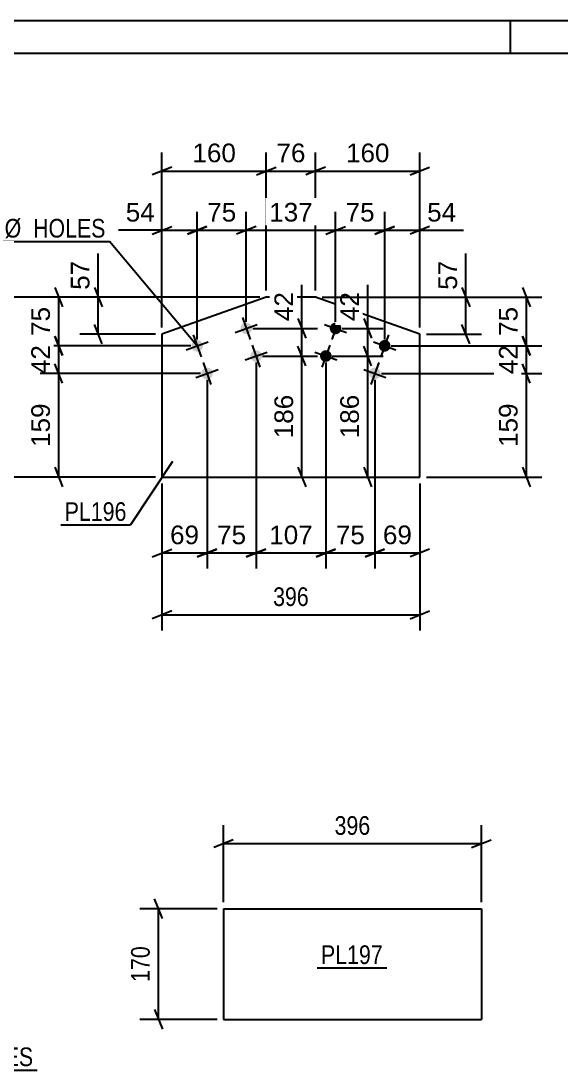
# Model space of a CAD drawing. Header units: millimetres. Extents: x 0 to 420, y 0 to 297.
# Drawn here: x 134.8 to 217.8, y 135.9 to 297 of the extents above; entities that cross this region are included whole.
import ezdxf

# ---------------------------------------------------------------- set-up
doc = ezdxf.new("R2010")
doc.units = ezdxf.units.MM
doc.styles.add('Arial', font='ARIAL.TTF', dxfattribs={"height": 0.2})
doc.styles.add('Arial Narrow', font='ARIALN.TTF', dxfattribs={"height": 0.2})

# ---------------------------------------------------------------- blocks, each defined once
blk = doc.blocks.new('Unknown-318464376-1115')
at = {"color": 5, "linetype": 'Continuous'}
for p, q in [((420, 297), (0, 297)), ((210, 292), (210, 297)), ((415, 292), (5, 292))]:
    blk.add_line(p, q, dxfattribs=at)
blk = doc.blocks.new('Part-318464376-2600 - 2586')
at = {"color": 2, "linetype": 'Continuous'}
for p, q in [((165.91, 160.67), (165.91, 143.67)), ((165.91, 160.67), (205.54, 160.67)), ((205.54, 160.67), (205.54, 143.67)), ((165.91, 143.67), (205.54, 143.67))]:
    blk.add_line(p, q, dxfattribs=at)
blk = doc.blocks.new('Bolt-318464376-3178 - 3172')
at = {"linetype": 'Continuous'}
for points in [[(183.99, 249.49, -1), (182.29, 250.09, -1)], [(191.53, 246.81, -1), (189.83, 247.41, -1)], [(182.48, 245.24, -1), (180.79, 245.85, -1)], [(190.02, 242.57, -1), (188.33, 243.17, -1)]]:
    blk.add_hatch(color=1, dxfattribs=at).paths.add_polyline_path(points)
at = {"color": 1, "linetype": 'Continuous'}
for p, q in [((183.74, 251.48), (182.54, 248.09)), ((181.44, 250.39), (184.83, 249.18)), ((191.28, 248.81), (190.08, 245.42)), ((182.24, 247.24), (181.03, 243.85)), ((188.98, 247.71), (192.37, 246.51)), ((179.94, 246.15), (183.33, 244.94)), ((187.48, 243.47), (190.87, 242.27)), ((189.78, 244.57), (188.57, 241.17))]:
    blk.add_line(p, q, dxfattribs=at)
blk = doc.blocks.new('Bolt-318464376-3183 - 3172')
at = {"linetype": 'Continuous'}
for points in [[(170.25, 250.09, -1), (168.56, 249.49, -1)], [(162.71, 247.41, -1), (161.02, 246.81, -1)], [(171.76, 245.85, -1), (170.06, 245.24, -1)], [(164.22, 243.17, -1), (162.52, 242.57, -1)]]:
    blk.add_hatch(color=1, dxfattribs=at).paths.add_polyline_path(points)
at = {"color": 1, "linetype": 'Continuous'}
for p, q in [((168.8, 251.48), (170.01, 248.09)), ((167.71, 249.18), (171.1, 250.39)), ((161.26, 248.81), (162.47, 245.42)), ((160.17, 246.51), (163.56, 247.71)), ((170.31, 247.24), (171.51, 243.85)), ((169.21, 244.94), (172.6, 246.15)), ((161.67, 242.27), (165.07, 243.47)), ((162.77, 244.57), (163.97, 241.17))]:
    blk.add_line(p, q, dxfattribs=at)
blk = doc.blocks.new('Part-318464376-3198 - 3172')
at = {"color": 2, "linetype": 'Continuous'}
for p, q in [((172.48, 254.59), (156.45, 248.91)), ((180.07, 254.59), (172.48, 254.59)), ((196.09, 248.91), (180.07, 254.59)), ((156.45, 248.91), (156.45, 226.96)), ((196.09, 226.96), (196.09, 248.91)), ((156.45, 226.96), (196.09, 226.96))]:
    blk.add_line(p, q, dxfattribs=at)
blk = doc.blocks.new('StraightDimension-318464376-2602 - 2586')
at = {"color": 7, "linetype": 'Continuous'}
for p, q in [((156.51, 159.17), (155.31, 162.17)), ((164.91, 160.67), (153.06, 160.67)), ((155.91, 143.67), (155.91, 160.67)), ((155.31, 145.17), (156.51, 142.17)), ((164.91, 143.67), (153.06, 143.67))]:
    blk.add_line(p, q, dxfattribs=at)
at = {"color": 0}
blk.add_wipeout([(155.16, 155.51), (150.96, 155.51), (150.96, 148.83), (155.16, 148.83)], dxfattribs=at)
at = {"color": 3, "style": 'Arial Narrow'}
blk.add_text('170', height=2.863, rotation=90.0002, dxfattribs=at).set_placement((154.56, 149.43))
blk = doc.blocks.new('StraightDimension-318464376-2613 - 2586')
at = {"color": 7, "linetype": 'Continuous'}
for p, q in [((165.91, 161.67), (165.91, 173.52)), ((205.54, 161.67), (205.54, 173.52)), ((167.41, 171.27), (164.41, 170.07)), ((204.04, 170.07), (207.04, 171.27)), ((165.91, 170.67), (205.54, 170.67))]:
    blk.add_line(p, q, dxfattribs=at)
at = {"color": 0}
blk.add_wipeout([(189.07, 171.42), (189.07, 175.62), (182.38, 175.62), (182.38, 171.42)], dxfattribs=at)
at = {"color": 3, "style": 'Arial Narrow'}
blk.add_text('396', height=2.863, dxfattribs=at).set_placement((182.98, 172.02))
blk = doc.blocks.new('StraightDimension-318464376-3313 - 3172')
at = {"color": 7, "linetype": 'Continuous'}
for p, q in [((161.86, 248.11), (161.86, 267.7)), ((169.4, 250.79), (169.4, 267.7)), ((160.36, 264.25), (163.36, 265.45)), ((161.86, 264.85), (169.4, 264.85)), ((170.9, 265.45), (167.9, 264.25))]:
    blk.add_line(p, q, dxfattribs=at)
at = {"color": 0}
blk.add_wipeout([(168.46, 265.6), (168.46, 269.8), (162.81, 269.8), (162.81, 265.6)], dxfattribs=at)
at = {"color": 3, "style": 'Arial'}
blk.add_text('75', height=2.865, dxfattribs=at).set_placement((163.41, 266.2))
blk = doc.blocks.new('StraightDimension-318464376-3214 - 3172')
at = {"color": 7, "linetype": 'Continuous'}
for p, q in [((163.37, 241.87), (163.37, 212.9)), ((156.45, 225.96), (156.45, 212.9)), ((154.95, 214.7), (157.95, 215.9)), ((164.87, 215.9), (161.87, 214.7)), ((156.45, 215.3), (163.37, 215.3))]:
    blk.add_line(p, q, dxfattribs=at)
at = {"color": 0}
blk.add_wipeout([(162.73, 216.05), (162.73, 220.25), (157.09, 220.25), (157.09, 216.05)], dxfattribs=at)
at = {"color": 3, "style": 'Arial'}
blk.add_text('69', height=2.865, dxfattribs=at).set_placement((157.69, 216.65))
blk = doc.blocks.new('StraightDimension-318464376-3333 - 3172')
at = {"color": 7, "linetype": 'Continuous'}
for p, q in [((183.14, 250.79), (183.14, 267.7)), ((190.68, 248.11), (190.68, 267.7)), ((181.64, 264.25), (184.64, 265.45)), ((183.14, 264.85), (190.68, 264.85)), ((192.18, 265.45), (189.18, 264.25))]:
    blk.add_line(p, q, dxfattribs=at)
at = {"color": 0}
blk.add_wipeout([(189.73, 265.6), (189.73, 269.8), (184.08, 269.8), (184.08, 265.6)], dxfattribs=at)
at = {"color": 3, "style": 'Arial'}
blk.add_text('75', height=2.865, dxfattribs=at).set_placement((184.68, 266.2))
blk = doc.blocks.new('StraightDimension-318464376-3208 - 3172')
at = {"color": 7, "linetype": 'Continuous'}
for p, q in [((189.17, 241.87), (189.17, 212.9)), ((196.09, 225.96), (196.09, 212.9)), ((187.67, 214.7), (190.67, 215.9)), ((197.59, 215.9), (194.59, 214.7)), ((189.17, 215.3), (196.09, 215.3))]:
    blk.add_line(p, q, dxfattribs=at)
at = {"color": 0}
blk.add_wipeout([(195.45, 216.05), (195.45, 220.25), (189.81, 220.25), (189.81, 216.05)], dxfattribs=at)
at = {"color": 3, "style": 'Arial'}
blk.add_text('69', height=2.865, dxfattribs=at).set_placement((190.41, 216.65))
blk = doc.blocks.new('StraightDimension-318464376-3343 - 3172')
at = {"color": 7, "linetype": 'Continuous'}
for p, q in [((156.45, 249.91), (156.45, 267.7)), ((161.86, 248.11), (161.86, 267.7)), ((154.95, 264.25), (157.95, 265.45)), ((156.45, 264.85), (161.86, 264.85)), ((163.36, 265.45), (160.36, 264.25))]:
    blk.add_line(p, q, dxfattribs=at)
at = {"color": 0}
blk.add_wipeout([(155.93, 265.6), (155.93, 269.8), (150.28, 269.8), (150.28, 265.6)], dxfattribs=at)
at = {"color": 7, "linetype": 'Continuous'}
blk.add_line((156.45, 264.85), (149.76, 264.85), dxfattribs=at)
blk.add_line((156.45, 264.85), (149.76, 264.85), dxfattribs=at)
at = {"color": 3, "style": 'Arial'}
blk.add_text('54', height=2.865, dxfattribs=at).set_placement((150.88, 266.2))
blk = doc.blocks.new('StraightDimension-318464376-3200 - 3172')
at = {"color": 7, "linetype": 'Continuous'}
for p, q in [((181.63, 244.55), (181.63, 212.9)), ((189.17, 241.87), (189.17, 212.9)), ((180.13, 214.7), (183.13, 215.9)), ((190.67, 215.9), (187.67, 214.7)), ((181.63, 215.3), (189.17, 215.3))]:
    blk.add_line(p, q, dxfattribs=at)
at = {"color": 0}
blk.add_wipeout([(188.23, 216.05), (188.23, 220.25), (182.58, 220.25), (182.58, 216.05)], dxfattribs=at)
at = {"color": 3, "style": 'Arial'}
blk.add_text('75', height=2.865, dxfattribs=at).set_placement((183.18, 216.65))
blk = doc.blocks.new('StraightDimension-318464376-3220 - 3172')
at = {"color": 7, "linetype": 'Continuous'}
for p, q in [((170.91, 244.55), (170.91, 212.9)), ((163.37, 241.87), (163.37, 212.9)), ((161.87, 214.7), (164.87, 215.9)), ((172.41, 215.9), (169.41, 214.7)), ((163.37, 215.3), (170.91, 215.3))]:
    blk.add_line(p, q, dxfattribs=at)
at = {"color": 0}
blk.add_wipeout([(169.96, 216.05), (169.96, 220.25), (164.32, 220.25), (164.32, 216.05)], dxfattribs=at)
at = {"color": 3, "style": 'Arial'}
blk.add_text('75', height=2.865, dxfattribs=at).set_placement((164.92, 216.65))
blk = doc.blocks.new('StraightDimension-318464376-3228 - 3172')
at = {"color": 7, "linetype": 'Continuous'}
for p, q in [((170.91, 244.55), (170.91, 212.9)), ((181.63, 244.55), (181.63, 212.9)), ((169.41, 214.7), (172.41, 215.9)), ((183.13, 215.9), (180.13, 214.7)), ((170.91, 215.3), (181.63, 215.3))]:
    blk.add_line(p, q, dxfattribs=at)
at = {"color": 0}
blk.add_wipeout([(180.21, 216.05), (180.21, 220.25), (172.34, 220.25), (172.34, 216.05)], dxfattribs=at)
at = {"color": 3, "style": 'Arial'}
blk.add_text('107', height=2.865, dxfattribs=at).set_placement((172.94, 216.65))
blk = doc.blocks.new('StraightDimension-318464376-3237 - 3172')
at = {"color": 7, "linetype": 'Continuous'}
for p, q in [((171.48, 254.59), (137.72, 254.59)), ((139.97, 256.09), (141.17, 253.09)), ((140.57, 247.11), (140.57, 254.59)), ((141.17, 245.61), (139.97, 248.61)), ((160.86, 247.11), (137.72, 247.11))]:
    blk.add_line(p, q, dxfattribs=at)
at = {"color": 0}
blk.add_wipeout([(139.82, 253.67), (135.62, 253.67), (135.62, 248.03), (139.82, 248.03)], dxfattribs=at)
at = {"color": 3, "style": 'Arial'}
blk.add_text('75', height=2.865, rotation=90.0002, dxfattribs=at).set_placement((139.22, 248.63))
blk = doc.blocks.new('StraightDimension-318464376-3245 - 3172')
at = {"color": 7, "linetype": 'Continuous'}
for p, q in [((139.97, 248.61), (141.17, 245.61)), ((160.86, 247.11), (137.72, 247.11)), ((140.57, 242.87), (140.57, 247.11)), ((141.17, 241.37), (139.97, 244.37)), ((162.37, 242.87), (137.72, 242.87))]:
    blk.add_line(p, q, dxfattribs=at)
at = {"color": 0}
blk.add_wipeout([(139.82, 247.82), (135.62, 247.82), (135.62, 242.17), (139.82, 242.17)], dxfattribs=at)
at = {"color": 3, "style": 'Arial'}
blk.add_text('42', height=2.865, rotation=90.0002, dxfattribs=at).set_placement((139.22, 242.77))
blk = doc.blocks.new('StraightDimension-318464376-3253 - 3172')
at = {"color": 7, "linetype": 'Continuous'}
for p, q in [((141.17, 241.37), (139.97, 244.37)), ((162.37, 242.87), (137.72, 242.87)), ((140.57, 226.96), (140.57, 242.87)), ((139.97, 228.46), (141.17, 225.46)), ((155.45, 226.96), (137.72, 226.96))]:
    blk.add_line(p, q, dxfattribs=at)
at = {"color": 0}
blk.add_wipeout([(139.82, 238.85), (135.62, 238.85), (135.62, 230.98), (139.82, 230.98)], dxfattribs=at)
at = {"color": 3, "style": 'Arial'}
blk.add_text('159', height=2.865, rotation=90.0002, dxfattribs=at).set_placement((139.22, 231.58))
blk = doc.blocks.new('StraightDimension-318464376-3260 - 3172')
at = {"color": 7, "linetype": 'Continuous'}
for p, q in [((156.45, 249.91), (156.45, 276.81)), ((172.48, 255.59), (172.48, 276.81)), ((157.95, 274.56), (154.95, 273.36)), ((156.45, 273.96), (172.48, 273.96)), ((170.98, 273.36), (173.98, 274.56))]:
    blk.add_line(p, q, dxfattribs=at)
at = {"color": 0}
blk.add_wipeout([(168.4, 274.71), (168.4, 278.91), (160.53, 278.91), (160.53, 274.71)], dxfattribs=at)
at = {"color": 3, "style": 'Arial'}
blk.add_text('160', height=2.865, dxfattribs=at).set_placement((161.13, 275.31))
blk = doc.blocks.new('StraightDimension-318464376-3270 - 3172')
at = {"color": 7, "linetype": 'Continuous'}
for p, q in [((172.48, 255.59), (172.48, 276.81)), ((180.07, 255.59), (180.07, 276.81)), ((170.98, 273.36), (173.98, 274.56)), ((172.48, 273.96), (180.07, 273.96)), ((181.57, 274.56), (178.57, 273.36))]:
    blk.add_line(p, q, dxfattribs=at)
at = {"color": 0}
blk.add_wipeout([(179.09, 274.71), (179.09, 278.91), (173.45, 278.91), (173.45, 274.71)], dxfattribs=at)
at = {"color": 3, "style": 'Arial'}
blk.add_text('76', height=2.865, dxfattribs=at).set_placement((174.05, 275.31))
blk = doc.blocks.new('StraightDimension-318464376-3423 - 3172')
at = {"color": 7, "linetype": 'Continuous'}
for p, q in [((184.14, 249.79), (190.47, 249.79)), ((187.47, 251.29), (188.67, 248.29)), ((188.07, 245.55), (188.07, 249.79)), ((188.67, 244.05), (187.47, 247.05)), ((182.63, 245.55), (190.47, 245.55))]:
    blk.add_line(p, q, dxfattribs=at)
at = {"color": 0}
blk.add_wipeout([(187.32, 255.96), (183.12, 255.96), (183.12, 250.31), (187.32, 250.31)], dxfattribs=at)
at = {"color": 7, "linetype": 'Continuous'}
blk.add_line((188.07, 249.79), (188.07, 256.48), dxfattribs=at)
blk.add_line((188.07, 249.79), (188.07, 256.48), dxfattribs=at)
at = {"color": 3, "style": 'Arial'}
blk.add_text('42', height=2.865, rotation=90.0002, dxfattribs=at).set_placement((186.72, 250.91))
blk = doc.blocks.new('StraightDimension-318464376-3280 - 3172')
at = {"color": 7, "linetype": 'Continuous'}
for p, q in [((180.07, 255.59), (180.07, 276.81)), ((196.09, 249.91), (196.09, 276.81)), ((181.57, 274.56), (178.57, 273.36)), ((180.07, 273.96), (196.09, 273.96)), ((194.59, 273.36), (197.59, 274.56))]:
    blk.add_line(p, q, dxfattribs=at)
at = {"color": 0}
blk.add_wipeout([(192.01, 274.71), (192.01, 278.91), (184.14, 278.91), (184.14, 274.71)], dxfattribs=at)
at = {"color": 3, "style": 'Arial'}
blk.add_text('160', height=2.865, dxfattribs=at).set_placement((184.74, 275.31))
blk = doc.blocks.new('StraightDimension-318464376-3291 - 3172')
at = {"color": 7, "linetype": 'Continuous'}
for p, q in [((181.07, 254.59), (205.56, 254.59)), ((202.56, 256.09), (203.76, 253.09)), ((203.16, 248.91), (203.16, 254.59)), ((203.76, 247.41), (202.56, 250.41)), ((197.09, 248.91), (205.56, 248.91))]:
    blk.add_line(p, q, dxfattribs=at)
at = {"color": 0}
blk.add_wipeout([(202.41, 260.76), (198.21, 260.76), (198.21, 255.11), (202.41, 255.11)], dxfattribs=at)
at = {"color": 7, "linetype": 'Continuous'}
blk.add_line((203.16, 254.59), (203.16, 261.29), dxfattribs=at)
blk.add_line((203.16, 254.59), (203.16, 261.29), dxfattribs=at)
at = {"color": 3, "style": 'Arial'}
blk.add_text('57', height=2.865, rotation=90.0002, dxfattribs=at).set_placement((201.81, 255.71))
blk = doc.blocks.new('StraightDimension-318464376-3302 - 3172')
at = {"color": 7, "linetype": 'Continuous'}
for p, q in [((171.48, 254.59), (143.8, 254.59)), ((146.05, 256.09), (147.25, 253.09)), ((146.65, 248.91), (146.65, 254.59)), ((147.25, 247.41), (146.05, 250.41)), ((155.45, 248.91), (143.8, 248.91))]:
    blk.add_line(p, q, dxfattribs=at)
at = {"color": 0}
blk.add_wipeout([(145.9, 260.76), (141.7, 260.76), (141.7, 255.11), (145.9, 255.11)], dxfattribs=at)
at = {"color": 7, "linetype": 'Continuous'}
blk.add_line((146.65, 254.59), (146.65, 261.29), dxfattribs=at)
blk.add_line((146.65, 254.59), (146.65, 261.29), dxfattribs=at)
at = {"color": 3, "style": 'Arial'}
blk.add_text('57', height=2.865, rotation=90.0002, dxfattribs=at).set_placement((145.3, 255.71))
blk = doc.blocks.new('StraightDimension-318464376-3323 - 3172')
at = {"color": 7, "linetype": 'Continuous'}
for p, q in [((169.4, 250.79), (169.4, 267.7)), ((183.14, 250.79), (183.14, 267.7)), ((170.9, 265.45), (167.9, 264.25)), ((169.4, 264.85), (183.14, 264.85)), ((181.64, 264.25), (184.64, 265.45))]:
    blk.add_line(p, q, dxfattribs=at)
at = {"color": 0}
blk.add_wipeout([(180.21, 265.6), (180.21, 269.8), (172.34, 269.8), (172.34, 265.6)], dxfattribs=at)
at = {"color": 3, "style": 'Arial'}
blk.add_text('137', height=2.865, dxfattribs=at).set_placement((172.94, 266.2))
blk = doc.blocks.new('StraightDimension-318464376-3353 - 3172')
at = {"color": 7, "linetype": 'Continuous'}
for p, q in [((190.68, 248.11), (190.68, 267.7)), ((196.09, 249.91), (196.09, 267.7)), ((189.18, 264.25), (192.18, 265.45)), ((190.68, 264.85), (196.09, 264.85)), ((197.59, 265.45), (194.59, 264.25))]:
    blk.add_line(p, q, dxfattribs=at)
at = {"color": 0}
blk.add_wipeout([(202.26, 265.6), (202.26, 269.8), (196.61, 269.8), (196.61, 265.6)], dxfattribs=at)
at = {"color": 7, "linetype": 'Continuous'}
blk.add_line((196.09, 264.85), (202.79, 264.85), dxfattribs=at)
blk.add_line((196.09, 264.85), (202.79, 264.85), dxfattribs=at)
at = {"color": 3, "style": 'Arial'}
blk.add_text('54', height=2.865, dxfattribs=at).set_placement((197.21, 266.2))
blk = doc.blocks.new('StraightDimension-318464376-3364 - 3172')
at = {"color": 7, "linetype": 'Continuous'}
for p, q in [((156.45, 225.96), (156.45, 203.41)), ((196.09, 225.96), (196.09, 203.41)), ((157.95, 206.41), (154.95, 205.21)), ((194.59, 205.21), (197.59, 206.41)), ((156.45, 205.81), (196.09, 205.81))]:
    blk.add_line(p, q, dxfattribs=at)
at = {"color": 0}
blk.add_wipeout([(179.61, 206.56), (179.61, 210.76), (172.93, 210.76), (172.93, 206.56)], dxfattribs=at)
at = {"color": 3, "style": 'Arial Narrow'}
blk.add_text('396', height=2.863, dxfattribs=at).set_placement((173.53, 207.16))
blk = doc.blocks.new('StraightDimension-318464376-3433 - 3172')
at = {"color": 7, "linetype": 'Continuous'}
for p, q in [((188.67, 244.05), (187.47, 247.05)), ((182.63, 245.55), (190.47, 245.55)), ((188.07, 226.96), (188.07, 245.55)), ((187.47, 228.46), (188.67, 225.46)), ((184.36, 226.96), (190.47, 226.96))]:
    blk.add_line(p, q, dxfattribs=at)
at = {"color": 0}
blk.add_wipeout([(187.32, 240.19), (183.12, 240.19), (183.12, 232.32), (187.32, 232.32)], dxfattribs=at)
at = {"color": 3, "style": 'Arial'}
blk.add_text('186', height=2.865, rotation=90.0002, dxfattribs=at).set_placement((186.72, 232.92))
blk = doc.blocks.new('StraightDimension-318464376-3369 - 3172')
at = {"color": 7, "linetype": 'Continuous'}
for p, q in [((213.06, 241.37), (211.86, 244.37)), ((190.17, 242.87), (214.86, 242.87)), ((212.46, 226.96), (212.46, 242.87)), ((211.86, 228.46), (213.06, 225.46)), ((197.09, 226.96), (214.86, 226.96))]:
    blk.add_line(p, q, dxfattribs=at)
at = {"color": 0}
blk.add_wipeout([(211.71, 238.85), (207.51, 238.85), (207.51, 230.98), (211.71, 230.98)], dxfattribs=at)
at = {"color": 3, "style": 'Arial'}
blk.add_text('159', height=2.865, rotation=90.0002, dxfattribs=at).set_placement((211.11, 231.58))
blk = doc.blocks.new('StraightDimension-318464376-3375 - 3172')
at = {"color": 7, "linetype": 'Continuous'}
for p, q in [((211.86, 248.61), (213.06, 245.61)), ((191.68, 247.11), (214.86, 247.11)), ((212.46, 242.87), (212.46, 247.11)), ((213.06, 241.37), (211.86, 244.37)), ((190.17, 242.87), (214.86, 242.87))]:
    blk.add_line(p, q, dxfattribs=at)
at = {"color": 0}
blk.add_wipeout([(211.71, 247.82), (207.51, 247.82), (207.51, 242.17), (211.71, 242.17)], dxfattribs=at)
at = {"color": 3, "style": 'Arial'}
blk.add_text('42', height=2.865, rotation=90.0002, dxfattribs=at).set_placement((211.11, 242.77))
blk = doc.blocks.new('StraightDimension-318464376-3383 - 3172')
at = {"color": 7, "linetype": 'Continuous'}
for p, q in [((181.07, 254.59), (214.86, 254.59)), ((211.86, 256.09), (213.06, 253.09)), ((212.46, 247.11), (212.46, 254.59)), ((213.06, 245.61), (211.86, 248.61)), ((191.68, 247.11), (214.86, 247.11))]:
    blk.add_line(p, q, dxfattribs=at)
at = {"color": 0}
blk.add_wipeout([(211.71, 253.67), (207.51, 253.67), (207.51, 248.03), (211.71, 248.03)], dxfattribs=at)
at = {"color": 3, "style": 'Arial'}
blk.add_text('75', height=2.865, rotation=90.0002, dxfattribs=at).set_placement((211.11, 248.63))
blk = doc.blocks.new('StraightDimension-318464376-3392 - 3172')
at = {"color": 7, "linetype": 'Continuous'}
for p, q in [((171.48, 254.59), (130.02, 254.59)), ((133.47, 253.09), (132.27, 256.09)), ((132.87, 226.96), (132.87, 254.59)), ((132.27, 228.46), (133.47, 225.46)), ((155.45, 226.96), (130.02, 226.96))]:
    blk.add_line(p, q, dxfattribs=at)
at = {"color": 0}
blk.add_wipeout([(132.12, 244.71), (127.92, 244.71), (127.92, 236.84), (132.12, 236.84)], dxfattribs=at)
at = {"color": 3, "style": 'Arial'}
blk.add_text('276', height=2.865, rotation=90.0002, dxfattribs=at).set_placement((131.52, 237.44))
blk = doc.blocks.new('StraightDimension-318464376-3399 - 3172')
at = {"color": 7, "linetype": 'Continuous'}
for p, q in [((178.55, 244.05), (177.35, 247.05)), ((171.91, 245.55), (180.35, 245.55)), ((177.95, 226.96), (177.95, 245.55)), ((177.35, 228.46), (178.55, 225.46)), ((172.13, 226.96), (180.35, 226.96))]:
    blk.add_line(p, q, dxfattribs=at)
at = {"color": 0}
blk.add_wipeout([(177.2, 240.19), (173, 240.19), (173, 232.32), (177.2, 232.32)], dxfattribs=at)
at = {"color": 3, "style": 'Arial'}
blk.add_text('186', height=2.865, rotation=90.0002, dxfattribs=at).set_placement((176.6, 232.92))
blk = doc.blocks.new('StraightDimension-318464376-3412 - 3172')
at = {"color": 7, "linetype": 'Continuous'}
for p, q in [((170.4, 249.79), (180.35, 249.79)), ((177.35, 251.29), (178.55, 248.29)), ((177.95, 245.55), (177.95, 249.79)), ((178.55, 244.05), (177.35, 247.05)), ((171.91, 245.55), (180.35, 245.55))]:
    blk.add_line(p, q, dxfattribs=at)
at = {"color": 0}
blk.add_wipeout([(177.2, 255.96), (173, 255.96), (173, 250.31), (177.2, 250.31)], dxfattribs=at)
at = {"color": 7, "linetype": 'Continuous'}
blk.add_line((177.95, 249.79), (177.95, 256.48), dxfattribs=at)
blk.add_line((177.95, 249.79), (177.95, 256.48), dxfattribs=at)
at = {"color": 3, "style": 'Arial'}
blk.add_text('42', height=2.865, rotation=90.0002, dxfattribs=at).set_placement((176.6, 250.91))
blk = doc.blocks.new('Mark-318464376-2731 - 2701')
at = {"color": 0}
for points in [[(112.97, 136.5), (112.97, 139.5), (111.14, 139.5), (111.14, 136.5)], [(115.69, 136.5), (115.69, 139.5), (113.87, 139.5), (113.87, 136.5)], [(120.25, 136.5), (120.25, 139.5), (116.59, 139.5), (116.59, 136.5)], [(136.68, 136.5), (136.68, 139.5), (121.15, 139.5), (121.15, 136.5)]]:
    blk.add_wipeout(points, dxfattribs=at)
for points in [[(112.97, 136.5), (112.97, 139.5), (111.14, 139.5), (111.14, 136.5)], [(115.69, 136.5), (115.69, 139.5), (113.87, 139.5), (113.87, 136.5)], [(120.25, 136.5), (120.25, 139.5), (116.59, 139.5), (116.59, 136.5)], [(136.68, 136.5), (136.68, 139.5), (121.15, 139.5), (121.15, 136.5)]]:
    blk.add_wipeout(points, dxfattribs=at)
at = {"color": 7, "linetype": 'Continuous'}
for p, q in [((107.06, 144.81), (110.54, 135.9)), ((110.54, 135.9), (137.28, 135.9))]:
    blk.add_line(p, q, dxfattribs=at)
at = {"color": 3, "style": 'Arial Narrow'}
for s, height, p in [('4', 2.86, (111.14, 136.5)), ('#', 2.86, (113.87, 136.5)), ('14', 2.863, (116.59, 136.5)), ('Ø  HOLES', 2.863, (121.15, 136.5))]:
    blk.add_text(s, height=height, dxfattribs=at).set_placement(p)
blk = doc.blocks.new('Mark-318464376-2598 - 2586')
at = {"color": 0}
blk.add_wipeout([(190.4, 152.18), (190.4, 155.18), (180.89, 155.18), (180.89, 152.18)], dxfattribs=at)
blk.add_wipeout([(190.4, 152.18), (190.4, 155.18), (180.89, 155.18), (180.89, 152.18)], dxfattribs=at)
at = {"color": 30, "linetype": 'Continuous'}
blk.add_line((180.29, 151.58), (191, 151.58), dxfattribs=at)
at = {"color": 3, "style": 'Arial Narrow'}
blk.add_text('PL197', height=2.863, dxfattribs=at).set_placement((180.89, 152.18))
blk = doc.blocks.new('Mark-318464376-3194 - 3172')
at = {"color": 0}
blk.add_wipeout([(151, 220.23), (151, 223.23), (141.5, 223.23), (141.5, 220.23)], dxfattribs=at)
blk.add_wipeout([(151, 220.23), (151, 223.23), (141.5, 223.23), (141.5, 220.23)], dxfattribs=at)
at = {"color": 30, "linetype": 'Continuous'}
for p in [(158.06, 229.35), (140.9, 219.63)]:
    blk.add_line(p, (151.6, 219.63), dxfattribs=at)
at = {"color": 3, "style": 'Arial Narrow'}
blk.add_text('PL196', height=2.863, dxfattribs=at).set_placement((141.5, 220.23))
blk = doc.blocks.new('MarkSet-318464376-3446 - 3172')
at = {"color": 0}
for points in [[(124.08, 263.74), (124.08, 266.74), (122.25, 266.74), (122.25, 263.74)], [(126.81, 263.74), (126.81, 266.74), (124.98, 266.74), (124.98, 263.74)], [(131.36, 263.74), (131.36, 266.74), (127.71, 266.74), (127.71, 263.74)], [(147.79, 263.74), (147.79, 266.74), (132.26, 266.74), (132.26, 263.74)]]:
    blk.add_wipeout(points, dxfattribs=at)
for points in [[(124.08, 263.74), (124.08, 266.74), (122.25, 266.74), (122.25, 263.74)], [(126.81, 263.74), (126.81, 266.74), (124.98, 266.74), (124.98, 263.74)], [(131.36, 263.74), (131.36, 266.74), (127.71, 266.74), (127.71, 263.74)], [(147.79, 263.74), (147.79, 266.74), (132.26, 266.74), (132.26, 263.74)]]:
    blk.add_wipeout(points, dxfattribs=at)
at = {"color": 7, "linetype": 'Continuous'}
for p in [(121.65, 263.14), (162.02, 246.93)]:
    blk.add_line(p, (148.39, 263.14), dxfattribs=at)
at = {"color": 3, "style": 'Arial Narrow'}
for s, height, p in [('8', 2.86, (122.25, 263.74)), ('#', 2.86, (124.98, 263.74)), ('18', 2.863, (127.71, 263.74)), ('Ø  HOLES', 2.863, (132.26, 263.74))]:
    blk.add_text(s, height=height, dxfattribs=at).set_placement(p)

msp = doc.modelspace()

# ---------------------------------------------------------------- block references
for name in ['Unknown-318464376-1115', 'Part-318464376-3198 - 3172', 'Bolt-318464376-3183 - 3172', 'Bolt-318464376-3178 - 3172', 'Part-318464376-2600 - 2586']:
    msp.add_blockref(name, (0, 0))

# ---------------------------------------------------------------- next in the draw order: block references
for name in ['StraightDimension-318464376-3313 - 3172', 'StraightDimension-318464376-3333 - 3172', 'StraightDimension-318464376-3214 - 3172', 'StraightDimension-318464376-3208 - 3172', 'StraightDimension-318464376-2602 - 2586', 'Mark-318464376-2598 - 2586', 'Mark-318464376-2731 - 2701']:
    msp.add_blockref(name, (0, 0))

# ---------------------------------------------------------------- next in the draw order: block references
for name in ['StraightDimension-318464376-3343 - 3172', 'StraightDimension-318464376-3220 - 3172', 'StraightDimension-318464376-3200 - 3172', 'StraightDimension-318464376-2613 - 2586']:
    msp.add_blockref(name, (0, 0))

# ---------------------------------------------------------------- next in the draw order: block references
for name in ['StraightDimension-318464376-3237 - 3172', 'StraightDimension-318464376-3228 - 3172']:
    msp.add_blockref(name, (0, 0))

# ---------------------------------------------------------------- next in the draw order: block references
for name in ['StraightDimension-318464376-3260 - 3172', 'StraightDimension-318464376-3423 - 3172', 'StraightDimension-318464376-3245 - 3172']:
    msp.add_blockref(name, (0, 0))

# ---------------------------------------------------------------- next in the draw order: block references
for name in ['StraightDimension-318464376-3270 - 3172', 'StraightDimension-318464376-3253 - 3172']:
    msp.add_blockref(name, (0, 0))

# ---------------------------------------------------------------- next in the draw order: block references
for name in ['StraightDimension-318464376-3280 - 3172', 'StraightDimension-318464376-3302 - 3172', 'StraightDimension-318464376-3364 - 3172']:
    msp.add_blockref(name, (0, 0))

# ---------------------------------------------------------------- next in the draw order: block references
msp.add_blockref('StraightDimension-318464376-3291 - 3172', (0, 0))

# ---------------------------------------------------------------- next in the draw order: block references
for name in ['StraightDimension-318464376-3323 - 3172', 'StraightDimension-318464376-3353 - 3172', 'StraightDimension-318464376-3433 - 3172']:
    msp.add_blockref(name, (0, 0))

# ---------------------------------------------------------------- next in the draw order: block references
for name in ['StraightDimension-318464376-3392 - 3172', 'StraightDimension-318464376-3369 - 3172']:
    msp.add_blockref(name, (0, 0))

# ---------------------------------------------------------------- next in the draw order: block references
for name in ['MarkSet-318464376-3446 - 3172', 'StraightDimension-318464376-3375 - 3172', 'Mark-318464376-3194 - 3172']:
    msp.add_blockref(name, (0, 0))

# ---------------------------------------------------------------- next in the draw order: block references
msp.add_blockref('StraightDimension-318464376-3383 - 3172', (0, 0))

# ---------------------------------------------------------------- next in the draw order: block references
msp.add_blockref('StraightDimension-318464376-3399 - 3172', (0, 0))

# ---------------------------------------------------------------- next in the draw order: block references
msp.add_blockref('StraightDimension-318464376-3412 - 3172', (0, 0))

doc.saveas('drawing.dxf')
